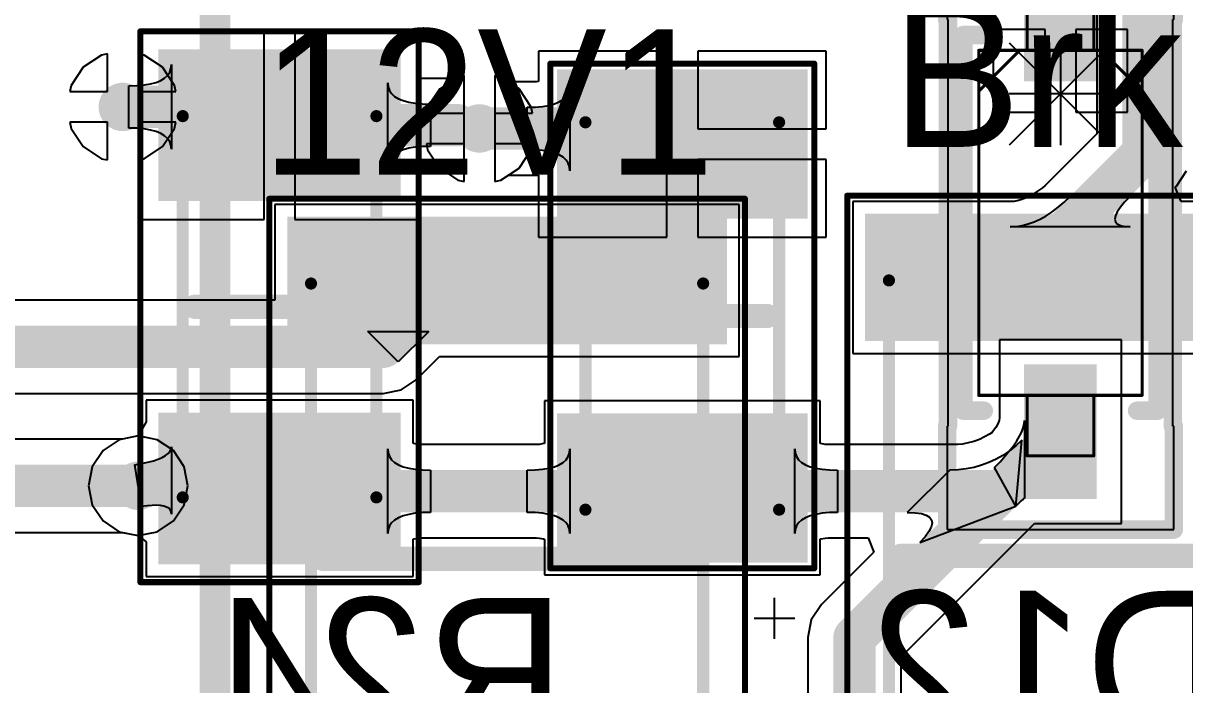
# Model space of a CAD drawing. Header units: millimetres. Extents: x 0.26 to 7.33, y 1.06 to 4.59.
# Drawn here: x 2.4666 to 2.8444, y 3.0161 to 3.2312 of the extents above; entities that cross this region are included whole.
import ezdxf

# ---------------------------------------------------------------- set-up
doc = ezdxf.new("R2010")
doc.units = ezdxf.units.MM
doc.header["$MEASUREMENT"] = 0
for name, color, linetype in [('BottomLayer', 5, 'Continuous'), ('BottomOverlay', 54, 'Continuous'), ('BottomPaste', 16, 'Continuous'), ('BottomSolder', 6, 'Continuous'), ('Mechanical13', 56, 'Continuous'), ('Mechanical15', 56, 'Continuous'), ('Mechanical16', 56, 'Continuous'), ('MultiLayer', 9, 'Continuous'), ('TopLayer', 1, 'Continuous'), ('TopOverlay', 2, 'Continuous'), ('TopPaste', 8, 'Continuous'), ('TopSolder', 216, 'Continuous'), ('ViaHoleLayer', 16, 'Continuous')]:
    doc.layers.add(name, color=color, linetype=linetype)

# ---------------------------------------------------------------- blocks, each defined once
blk = doc.blocks.new('FUSC4632X85N_35')
at = {"layer": 'Mechanical15', "const_width": 0.00394}
for points in [[(-0.08957, -0.06378), (-0.08957, 0.06378)], [(0.08957, 0.06378), (-0.08957, 0.06378)], [(0.08957, -0.06378), (0.08957, 0.06378)], [(0.08957, -0.06378), (-0.08957, -0.06378)]]:
    blk.add_lwpolyline(points, dxfattribs=at)
at = {"layer": 'Mechanical15', "const_width": 0.00197}
for points in [[(-0.09055, 0.06378, 1), (-0.08858, 0.06378, 1)], [(-0.09055, 0.06378, 1), (-0.08858, 0.06378, 1)], [(0.08858, 0.06378, 1), (0.09055, 0.06378, 1)], [(0.08858, 0.06378, 1), (0.09055, 0.06378, 1)], [(-0.09055, -0.06378, 1), (-0.08858, -0.06378, 1)], [(-0.09055, -0.06378, 1), (-0.08858, -0.06378, 1)], [(0.08858, -0.06378, 1), (0.09055, -0.06378, 1)], [(0.08858, -0.06378, 1), (0.09055, -0.06378, 1)]]:
    blk.add_lwpolyline(points, format="xyb", close=True, dxfattribs=at)
at = {"layer": 'Mechanical16', "const_width": 0.00197}
for points in [[(-0.11713, -0.07736), (-0.11713, 0.07736)], [(0.11713, 0.07736), (-0.11713, 0.07736)], [(0.11713, -0.07736), (0.11713, 0.07736)], [(0.11713, -0.07736), (-0.11713, -0.07736)]]:
    blk.add_lwpolyline(points, dxfattribs=at)
at = {"layer": 'Mechanical16', "const_width": 0.000984}
for points in [[(-0.11762, 0.07736, 1), (-0.11663, 0.07736, 1)], [(-0.11762, 0.07736, 1), (-0.11663, 0.07736, 1)], [(0.11663, 0.07736, 1), (0.11762, 0.07736, 1)], [(0.11663, 0.07736, 1), (0.11762, 0.07736, 1)], [(-0.11762, -0.07736, 1), (-0.11663, -0.07736, 1)], [(-0.11762, -0.07736, 1), (-0.11663, -0.07736, 1)], [(0.11663, -0.07736, 1), (0.11762, -0.07736, 1)], [(0.11663, -0.07736, 1), (0.11762, -0.07736, 1)]]:
    blk.add_lwpolyline(points, format="xyb", close=True, dxfattribs=at)
at = {"layer": 'TopLayer'}
for points in [[(-0.07382, -0.06752), (-0.07382, 0.06752), (-0.10728, -0.06752), (-0.10728, 0.06752)], [(0.10728, -0.06752), (0.10728, 0.06752), (0.07382, -0.06752), (0.07382, 0.06752)]]:
    blk.add_solid(points, dxfattribs=at)
at = {"layer": 'TopOverlay', "const_width": 0.00787}
blk.add_lwpolyline([(0, -0.05984), (0, 0.05984)], dxfattribs=at)
at = {"layer": 'TopOverlay', "const_width": 0.00394}
for points in [[(-0.00197, 0.05984, 1), (0.00197, 0.05984, 1)], [(-0.00197, -0.05984, 1), (0.00197, -0.05984, 1)]]:
    blk.add_lwpolyline(points, format="xyb", close=True, dxfattribs=at)
at = {"layer": 'TopPaste'}
for points in [[(-0.07382, -0.06752), (-0.07382, 0.06752), (-0.10728, -0.06752), (-0.10728, 0.06752)], [(0.10728, -0.06752), (0.10728, 0.06752), (0.07382, -0.06752), (0.07382, 0.06752)]]:
    blk.add_solid(points, dxfattribs=at)
at = {"layer": 'TopSolder'}
for points in [[(-0.06982, -0.07152), (-0.06982, 0.07152), (-0.11128, -0.07152), (-0.11128, 0.07152)], [(0.11128, -0.07152), (0.11128, 0.07152), (0.06982, -0.07152), (0.06982, 0.07152)]]:
    blk.add_solid(points, dxfattribs=at)
blk = doc.blocks.new('FUSC4632X85N_39')
at = {"layer": 'Mechanical15', "const_width": 0.00394}
for points in [[(-0.08957, -0.06378), (-0.08957, 0.06378)], [(0.08957, 0.06378), (-0.08957, 0.06378)], [(0.08957, -0.06378), (0.08957, 0.06378)], [(0.08957, -0.06378), (-0.08957, -0.06378)]]:
    blk.add_lwpolyline(points, dxfattribs=at)
at = {"layer": 'Mechanical15', "const_width": 0.00197}
for points in [[(-0.09055, 0.06378, 1), (-0.08858, 0.06378, 1)], [(-0.09055, 0.06378, 1), (-0.08858, 0.06378, 1)], [(0.08858, 0.06378, 1), (0.09055, 0.06378, 1)], [(0.08858, 0.06378, 1), (0.09055, 0.06378, 1)], [(-0.09055, -0.06378, 1), (-0.08858, -0.06378, 1)], [(-0.09055, -0.06378, 1), (-0.08858, -0.06378, 1)], [(0.08858, -0.06378, 1), (0.09055, -0.06378, 1)], [(0.08858, -0.06378, 1), (0.09055, -0.06378, 1)]]:
    blk.add_lwpolyline(points, format="xyb", close=True, dxfattribs=at)
at = {"layer": 'Mechanical16', "const_width": 0.00197}
for points in [[(-0.11713, -0.07736), (-0.11713, 0.07736)], [(0.11713, 0.07736), (-0.11713, 0.07736)], [(0.11713, -0.07736), (0.11713, 0.07736)], [(0.11713, -0.07736), (-0.11713, -0.07736)]]:
    blk.add_lwpolyline(points, dxfattribs=at)
at = {"layer": 'Mechanical16', "const_width": 0.000984}
for points in [[(-0.11762, 0.07736, 1), (-0.11663, 0.07736, 1)], [(-0.11762, 0.07736, 1), (-0.11663, 0.07736, 1)], [(0.11663, 0.07736, 1), (0.11762, 0.07736, 1)], [(0.11663, 0.07736, 1), (0.11762, 0.07736, 1)], [(-0.11762, -0.07736, 1), (-0.11663, -0.07736, 1)], [(-0.11762, -0.07736, 1), (-0.11663, -0.07736, 1)], [(0.11663, -0.07736, 1), (0.11762, -0.07736, 1)], [(0.11663, -0.07736, 1), (0.11762, -0.07736, 1)]]:
    blk.add_lwpolyline(points, format="xyb", close=True, dxfattribs=at)
at = {"layer": 'TopLayer'}
for points in [[(-0.07382, -0.06752), (-0.07382, 0.06752), (-0.10728, -0.06752), (-0.10728, 0.06752)], [(0.10728, -0.06752), (0.10728, 0.06752), (0.07382, -0.06752), (0.07382, 0.06752)]]:
    blk.add_solid(points, dxfattribs=at)
at = {"layer": 'TopOverlay', "const_width": 0.00787}
blk.add_lwpolyline([(0, -0.05984), (0, 0.05984)], dxfattribs=at)
at = {"layer": 'TopOverlay', "const_width": 0.00394}
for points in [[(-0.00197, 0.05984, 1), (0.00197, 0.05984, 1)], [(-0.00197, -0.05984, 1), (0.00197, -0.05984, 1)]]:
    blk.add_lwpolyline(points, format="xyb", close=True, dxfattribs=at)
at = {"layer": 'TopPaste'}
for points in [[(-0.07382, -0.06752), (-0.07382, 0.06752), (-0.10728, -0.06752), (-0.10728, 0.06752)], [(0.10728, -0.06752), (0.10728, 0.06752), (0.07382, -0.06752), (0.07382, 0.06752)]]:
    blk.add_solid(points, dxfattribs=at)
at = {"layer": 'TopSolder'}
for points in [[(-0.06982, -0.07152), (-0.06982, 0.07152), (-0.11128, -0.07152), (-0.11128, 0.07152)], [(0.11128, -0.07152), (0.11128, 0.07152), (0.06982, -0.07152), (0.06982, 0.07152)]]:
    blk.add_solid(points, dxfattribs=at)
blk = doc.blocks.new('P__C__1206_B_53')
at = {"layer": 'BottomLayer'}
for points in [[(-0.07618, 0.03681), (-0.07618, -0.03681), (-0.03563, 0.03681), (-0.03563, -0.03681)], [(0.03563, 0.03681), (0.03563, -0.03681), (0.07618, 0.03681), (0.07618, -0.03681)]]:
    blk.add_solid(points, dxfattribs=at)
at = {"layer": 'BottomOverlay'}
for p, q in [((-0.09834, -0.03666), (-0.09834, -0.02333)), ((-0.105, -0.03), (-0.09167, -0.03))]:
    blk.add_line(p, q, dxfattribs=at)
at = {"layer": 'BottomOverlay', "const_width": 0.00787}
blk.add_lwpolyline([(0, 0.02756), (0, -0.02756)], dxfattribs=at)
at = {"layer": 'BottomOverlay', "const_width": 0.00394}
for points in [[(-0.00197, 0.02756, 1), (0.00197, 0.02756, 1)], [(-0.00197, -0.02756, 1), (0.00197, -0.02756, 1)]]:
    blk.add_lwpolyline(points, format="xyb", close=True, dxfattribs=at)
at = {"layer": 'BottomPaste'}
for points in [[(-0.07618, 0.03681), (-0.07618, -0.03681), (-0.03563, 0.03681), (-0.03563, -0.03681)], [(0.03563, 0.03681), (0.03563, -0.03681), (0.07618, 0.03681), (0.07618, -0.03681)]]:
    blk.add_solid(points, dxfattribs=at)
at = {"layer": 'BottomSolder'}
for points in [[(-0.08018, 0.04081), (-0.08018, -0.04081), (-0.03163, 0.04081), (-0.03163, -0.04081)], [(0.03163, 0.04081), (0.03163, -0.04081), (0.08018, 0.04081), (0.08018, -0.04081)]]:
    blk.add_solid(points, dxfattribs=at)
at = {"layer": 'Mechanical15', "const_width": 0.00394}
for points in [[(-0.06299, 0.0315), (0.06299, 0.0315)], [(-0.06299, 0.0315), (-0.06299, -0.0315)], [(0.06299, 0.0315), (0.06299, -0.0315)], [(-0.06299, -0.0315), (0.06299, -0.0315)]]:
    blk.add_lwpolyline(points, dxfattribs=at)
at = {"layer": 'Mechanical15', "const_width": 0.00197}
for points in [[(-0.06398, 0.0315, 1), (-0.06201, 0.0315, 1)], [(-0.06398, 0.0315, 1), (-0.06201, 0.0315, 1)], [(0.06201, 0.0315, 1), (0.06398, 0.0315, 1)], [(0.06201, 0.0315, 1), (0.06398, 0.0315, 1)], [(-0.06398, -0.0315, 1), (-0.06201, -0.0315, 1)], [(-0.06398, -0.0315, 1), (-0.06201, -0.0315, 1)], [(0.06201, -0.0315, 1), (0.06398, -0.0315, 1)], [(0.06201, -0.0315, 1), (0.06398, -0.0315, 1)]]:
    blk.add_lwpolyline(points, format="xyb", close=True, dxfattribs=at)
at = {"layer": 'Mechanical16', "const_width": 0.00197}
for points in [[(-0.08209, 0.04291), (0.08209, 0.04291)], [(-0.08209, 0.04291), (-0.08209, -0.04291)], [(0.08209, 0.04291), (0.08209, -0.04291)], [(-0.08209, -0.04291), (0.08209, -0.04291)]]:
    blk.add_lwpolyline(points, dxfattribs=at)
at = {"layer": 'Mechanical16', "const_width": 0.000984}
for points in [[(-0.08258, 0.04291, 1), (-0.08159, 0.04291, 1)], [(-0.08258, 0.04291, 1), (-0.08159, 0.04291, 1)], [(0.08159, 0.04291, 1), (0.08258, 0.04291, 1)], [(0.08159, 0.04291, 1), (0.08258, 0.04291, 1)], [(-0.08258, -0.04291, 1), (-0.08159, -0.04291, 1)], [(-0.08258, -0.04291, 1), (-0.08159, -0.04291, 1)], [(0.08159, -0.04291, 1), (0.08258, -0.04291, 1)], [(0.08159, -0.04291, 1), (0.08258, -0.04291, 1)]]:
    blk.add_lwpolyline(points, format="xyb", close=True, dxfattribs=at)
blk = doc.blocks.new('SOD123_B_68')
at = {"layer": 'BottomLayer'}
for points in [[(-0.08979, -0.01183), (-0.04604, -0.01183), (-0.08979, 0.01183), (-0.04604, 0.01183)], [(0.04604, -0.01183), (0.08979, -0.01183), (0.04604, 0.01183), (0.08979, 0.01183)]]:
    blk.add_solid(points, dxfattribs=at)
at = {"layer": 'BottomOverlay'}
for p, q in [((-0.11729, -0.01665), (-0.08396, 0.01667)), ((-0.11729, 0.01667), (-0.08396, -0.01665)), ((-0.10063, 0.01667), (-0.10063, -0.01665)), ((-0.11729, 0.00001), (-0.08396, 0.00001))]:
    blk.add_line(p, q, dxfattribs=at)
at = {"layer": 'BottomOverlay', "const_width": 0.006}
for points in [[(-0.0611, 0.02493), (-0.0611, 0.03157)], [(0.0611, 0.03157), (-0.0611, 0.03157)], [(0.0611, 0.02493), (0.0611, 0.03157)], [(-0.0611, -0.03157), (-0.0611, -0.02493)], [(0.0611, -0.03157), (0.0611, -0.02493)], [(0.0611, -0.03157), (-0.0611, -0.03157)]]:
    blk.add_lwpolyline(points, dxfattribs=at)
at = {"layer": 'BottomOverlay', "const_width": 0.003}
for points in [[(-0.0626, 0.03157, 1), (-0.0596, 0.03157, 1)], [(-0.0626, 0.03157, 1), (-0.0596, 0.03157, 1)], [(0.0596, 0.03157, 1), (0.0626, 0.03157, 1)], [(0.0596, 0.03157, 1), (0.0626, 0.03157, 1)], [(-0.0626, 0.02493, 1), (-0.0596, 0.02493, 1)], [(0.0596, 0.02493, 1), (0.0626, 0.02493, 1)], [(-0.0626, -0.02493, 1), (-0.0596, -0.02493, 1)], [(0.0596, -0.02493, 1), (0.0626, -0.02493, 1)], [(-0.0626, -0.03157, 1), (-0.0596, -0.03157, 1)], [(-0.0626, -0.03157, 1), (-0.0596, -0.03157, 1)], [(0.0596, -0.03157, 1), (0.0626, -0.03157, 1)], [(0.0596, -0.03157, 1), (0.0626, -0.03157, 1)]]:
    blk.add_lwpolyline(points, format="xyb", close=True, dxfattribs=at)
at = {"layer": 'BottomPaste'}
for points in [[(-0.08979, -0.01183), (-0.04604, -0.01183), (-0.08979, 0.01183), (-0.04604, 0.01183)], [(0.04604, -0.01183), (0.08979, -0.01183), (0.04604, 0.01183), (0.08979, 0.01183)]]:
    blk.add_solid(points, dxfattribs=at)
at = {"layer": 'BottomSolder'}
for points in [[(-0.08979, -0.01183), (-0.04604, -0.01183), (-0.08979, 0.01183), (-0.04604, 0.01183)], [(0.04604, -0.01183), (0.08979, -0.01183), (0.04604, 0.01183), (0.08979, 0.01183)]]:
    blk.add_solid(points, dxfattribs=at)
at = {"layer": 'Mechanical13'}
for p, q in [((-0.0586, -0.01665), (-0.02528, 0.01667)), ((-0.0586, 0.01667), (-0.02528, -0.01665)), ((-0.04194, 0.01667), (-0.04194, -0.01665)), ((-0.0586, 0.00001), (-0.02528, 0.00001))]:
    blk.add_line(p, q, dxfattribs=at)
at = {"layer": 'Mechanical13', "const_width": 0.001}
for points in [[(-0.0561, 0.01329), (-0.04281, 0.02657)], [(0.0561, 0.02657), (-0.0561, 0.02657)], [(-0.0561, -0.02657), (-0.0561, 0.02657)], [(0.0561, -0.02657), (0.0561, 0.02657)], [(-0.07579, -0.01083), (-0.07579, 0.01083)], [(-0.0561, 0.01083), (-0.07579, 0.01083)], [(-0.0561, -0.01083), (-0.0561, 0.01083)], [(0.0561, -0.01083), (0.0561, 0.01083)], [(0.07579, 0.01083), (0.0561, 0.01083)], [(0.07579, -0.01083), (0.07579, 0.01083)], [(-0.0561, -0.01083), (-0.07579, -0.01083)], [(0.07579, -0.01083), (0.0561, -0.01083)], [(-0.04281, -0.02657), (-0.0561, -0.01329)], [(0.0561, -0.02657), (-0.0561, -0.02657)]]:
    blk.add_lwpolyline(points, dxfattribs=at)
at = {"layer": 'Mechanical13', "const_width": 0.0005}
for points in [[(-0.05635, 0.02657, 1), (-0.05585, 0.02657, 1)], [(-0.05635, 0.02657, 1), (-0.05585, 0.02657, 1)], [(-0.04306, 0.02657, 1), (-0.04256, 0.02657, 1)], [(0.05585, 0.02657, 1), (0.05635, 0.02657, 1)], [(0.05585, 0.02657, 1), (0.05635, 0.02657, 1)], [(-0.05635, 0.01329, 1), (-0.05585, 0.01329, 1)], [(-0.07604, 0.01083, 1), (-0.07554, 0.01083, 1)], [(-0.07604, 0.01083, 1), (-0.07554, 0.01083, 1)], [(-0.05635, 0.01083, 1), (-0.05585, 0.01083, 1)], [(-0.05635, 0.01083, 1), (-0.05585, 0.01083, 1)], [(0.05585, 0.01083, 1), (0.05635, 0.01083, 1)], [(0.05585, 0.01083, 1), (0.05635, 0.01083, 1)], [(0.07554, 0.01083, 1), (0.07604, 0.01083, 1)], [(0.07554, 0.01083, 1), (0.07604, 0.01083, 1)], [(-0.07604, -0.01083, 1), (-0.07554, -0.01083, 1)], [(-0.07604, -0.01083, 1), (-0.07554, -0.01083, 1)], [(-0.05635, -0.01083, 1), (-0.05585, -0.01083, 1)], [(-0.05635, -0.01083, 1), (-0.05585, -0.01083, 1)], [(0.05585, -0.01083, 1), (0.05635, -0.01083, 1)], [(0.05585, -0.01083, 1), (0.05635, -0.01083, 1)], [(0.07554, -0.01083, 1), (0.07604, -0.01083, 1)], [(0.07554, -0.01083, 1), (0.07604, -0.01083, 1)], [(-0.05635, -0.01329, 1), (-0.05585, -0.01329, 1)], [(-0.05635, -0.02657, 1), (-0.05585, -0.02657, 1)], [(-0.05635, -0.02657, 1), (-0.05585, -0.02657, 1)], [(-0.04306, -0.02657, 1), (-0.04256, -0.02657, 1)], [(0.05585, -0.02657, 1), (0.05635, -0.02657, 1)], [(0.05585, -0.02657, 1), (0.05635, -0.02657, 1)]]:
    blk.add_lwpolyline(points, format="xyb", close=True, dxfattribs=at)
at = {"layer": 'Mechanical15'}
for p, q in [((-0.0661, 0.03687), (-0.09979, 0.03687)), ((-0.09979, 0.03687), (-0.09979, -0.03687)), ((-0.0661, 0.03657), (-0.0661, 0.03687)), ((0.0661, 0.03657), (-0.0661, 0.03657)), ((0.09979, 0.03687), (0.0661, 0.03687)), ((0.0661, 0.03687), (0.0661, 0.03657)), ((0.09979, -0.03687), (0.09979, 0.03687)), ((-0.09979, -0.03687), (-0.0661, -0.03687)), ((-0.0661, -0.03687), (-0.0661, -0.03657)), ((-0.0661, -0.03657), (0.0661, -0.03657)), ((0.0661, -0.03657), (0.0661, -0.03687)), ((0.0661, -0.03687), (0.09979, -0.03687))]:
    blk.add_line(p, q, dxfattribs=at)
at = {"layer": 'Mechanical15', "const_width": 0.006}
for points in [[(-0.09979, -0.03687), (-0.09979, 0.03687)], [(-0.0661, 0.03687), (-0.09979, 0.03687)], [(-0.0661, 0.03657), (-0.0661, 0.03687)], [(0.0661, 0.03657), (-0.0661, 0.03657)], [(0.09979, 0.03687), (0.0661, 0.03687)], [(0.0661, 0.03657), (0.0661, 0.03687)], [(0.09979, -0.03687), (0.09979, 0.03687)], [(-0.0661, -0.03687), (-0.09979, -0.03687)], [(-0.0661, -0.03687), (-0.0661, -0.03657)], [(0.0661, -0.03657), (-0.0661, -0.03657)], [(0.0661, -0.03687), (0.0661, -0.03657)], [(0.09979, -0.03687), (0.0661, -0.03687)]]:
    blk.add_lwpolyline(points, dxfattribs=at)
at = {"layer": 'Mechanical15', "const_width": 0.003}
for points in [[(-0.10129, 0.03687, 1), (-0.09829, 0.03687, 1)], [(-0.10129, 0.03687, 1), (-0.09829, 0.03687, 1)], [(-0.0676, 0.03687, 1), (-0.0646, 0.03687, 1)], [(-0.0676, 0.03687, 1), (-0.0646, 0.03687, 1)], [(-0.0676, 0.03657, 1), (-0.0646, 0.03657, 1)], [(-0.0676, 0.03657, 1), (-0.0646, 0.03657, 1)], [(0.0646, 0.03687, 1), (0.0676, 0.03687, 1)], [(0.0646, 0.03687, 1), (0.0676, 0.03687, 1)], [(0.0646, 0.03657, 1), (0.0676, 0.03657, 1)], [(0.0646, 0.03657, 1), (0.0676, 0.03657, 1)], [(0.09829, 0.03687, 1), (0.10129, 0.03687, 1)], [(0.09829, 0.03687, 1), (0.10129, 0.03687, 1)], [(-0.10129, -0.03687, 1), (-0.09829, -0.03687, 1)], [(-0.10129, -0.03687, 1), (-0.09829, -0.03687, 1)], [(-0.0676, -0.03657, 1), (-0.0646, -0.03657, 1)], [(-0.0676, -0.03657, 1), (-0.0646, -0.03657, 1)], [(-0.0676, -0.03687, 1), (-0.0646, -0.03687, 1)], [(-0.0676, -0.03687, 1), (-0.0646, -0.03687, 1)], [(0.0646, -0.03657, 1), (0.0676, -0.03657, 1)], [(0.0646, -0.03657, 1), (0.0676, -0.03657, 1)], [(0.0646, -0.03687, 1), (0.0676, -0.03687, 1)], [(0.0646, -0.03687, 1), (0.0676, -0.03687, 1)], [(0.09829, -0.03687, 1), (0.10129, -0.03687, 1)], [(0.09829, -0.03687, 1), (0.10129, -0.03687, 1)]]:
    blk.add_lwpolyline(points, format="xyb", close=True, dxfattribs=at)
blk = doc.blocks.new('RESC3216X60N_B_113')
at = {"layer": 'BottomLayer'}
for points in [[(-0.07972, 0.03543), (-0.07972, -0.03543), (-0.03839, 0.03543), (-0.03839, -0.03543)], [(0.03839, 0.03543), (0.03839, -0.03543), (0.07972, 0.03543), (0.07972, -0.03543)]]:
    blk.add_solid(points, dxfattribs=at)
at = {"layer": 'BottomOverlay', "const_width": 0.00787}
blk.add_lwpolyline([(0, -0.02756), (0, 0.02756)], dxfattribs=at)
at = {"layer": 'BottomOverlay', "const_width": 0.00394}
for points in [[(-0.00197, 0.02756, 1), (0.00197, 0.02756, 1)], [(-0.00197, -0.02756, 1), (0.00197, -0.02756, 1)]]:
    blk.add_lwpolyline(points, format="xyb", close=True, dxfattribs=at)
at = {"layer": 'BottomPaste'}
for points in [[(-0.07972, 0.03543), (-0.07972, -0.03543), (-0.03839, 0.03543), (-0.03839, -0.03543)], [(0.03839, 0.03543), (0.03839, -0.03543), (0.07972, 0.03543), (0.07972, -0.03543)]]:
    blk.add_solid(points, dxfattribs=at)
at = {"layer": 'BottomSolder'}
for points in [[(-0.08372, 0.03943), (-0.08372, -0.03943), (-0.03439, 0.03943), (-0.03439, -0.03943)], [(0.03439, 0.03943), (0.03439, -0.03943), (0.08372, 0.03943), (0.08372, -0.03943)]]:
    blk.add_solid(points, dxfattribs=at)
at = {"layer": 'Mechanical15', "const_width": 0.00394}
for points in [[(0.06201, 0.0315), (-0.06201, 0.0315)], [(-0.06201, -0.0315), (-0.06201, 0.0315)], [(0.06201, -0.0315), (0.06201, 0.0315)], [(0.06201, -0.0315), (-0.06201, -0.0315)]]:
    blk.add_lwpolyline(points, dxfattribs=at)
at = {"layer": 'Mechanical15', "const_width": 0.00197}
for points in [[(-0.06299, 0.0315, 1), (-0.06102, 0.0315, 1)], [(-0.06299, 0.0315, 1), (-0.06102, 0.0315, 1)], [(0.06102, 0.0315, 1), (0.06299, 0.0315, 1)], [(0.06102, 0.0315, 1), (0.06299, 0.0315, 1)], [(-0.06299, -0.0315, 1), (-0.06102, -0.0315, 1)], [(-0.06299, -0.0315, 1), (-0.06102, -0.0315, 1)], [(0.06102, -0.0315, 1), (0.06299, -0.0315, 1)], [(0.06102, -0.0315, 1), (0.06299, -0.0315, 1)]]:
    blk.add_lwpolyline(points, format="xyb", close=True, dxfattribs=at)
at = {"layer": 'Mechanical16', "const_width": 0.00197}
for points in [[(0.08957, 0.04528), (-0.08957, 0.04528)], [(-0.08957, -0.04528), (-0.08957, 0.04528)], [(0.08957, -0.04528), (0.08957, 0.04528)], [(0.08957, -0.04528), (-0.08957, -0.04528)]]:
    blk.add_lwpolyline(points, dxfattribs=at)
at = {"layer": 'Mechanical16', "const_width": 0.000984}
for points in [[(-0.09006, 0.04528, 1), (-0.08907, 0.04528, 1)], [(-0.09006, 0.04528, 1), (-0.08907, 0.04528, 1)], [(0.08907, 0.04528, 1), (0.09006, 0.04528, 1)], [(0.08907, 0.04528, 1), (0.09006, 0.04528, 1)], [(-0.09006, -0.04528, 1), (-0.08907, -0.04528, 1)], [(-0.09006, -0.04528, 1), (-0.08907, -0.04528, 1)], [(0.08907, -0.04528, 1), (0.09006, -0.04528, 1)], [(0.08907, -0.04528, 1), (0.09006, -0.04528, 1)]]:
    blk.add_lwpolyline(points, format="xyb", close=True, dxfattribs=at)

msp = doc.modelspace()

# ---------------------------------------------------------------- linework, layer by layer
at = {"layer": 'BottomLayer'}
for p, q in [((2.545, 3.22872), (2.50457, 3.22872)), ((2.50457, 3.22872), (2.50457, 3.22506)), ((2.545, 3.19806), (2.545, 3.22872)), ((2.59543, 3.22872), (2.555, 3.22872)), ((2.555, 3.22872), (2.555, 3.19806)), ((2.59543, 3.21329), (2.59543, 3.22872)), ((2.799, 3.22921), (2.78217, 3.22921)), ((2.78217, 3.22921), (2.78217, 3.20234)), ((2.799, 3.20234), (2.799, 3.22921)), ((2.82583, 3.22921), (2.809, 3.22921)), ((2.809, 3.22921), (2.809, 3.20234)), ((2.82583, 3.20234), (2.82583, 3.22921)), ((2.50457, 3.22506), (2.504, 3.22459)), ((2.504, 3.22459), (2.504, 3.204)), ((2.49203, 3.22084), (2.48611, 3.21689)), ((2.494, 3.22123), (2.49203, 3.22084)), ((2.494, 3.209), (2.494, 3.22123)), ((2.676, 3.22218), (2.63419, 3.22218)), ((2.63419, 3.22218), (2.63419, 3.21224)), ((2.676, 3.19191), (2.676, 3.22218)), ((2.72781, 3.22218), (2.686, 3.22218)), ((2.686, 3.22218), (2.686, 3.19691)), ((2.72781, 3.19691), (2.72781, 3.22218)), ((2.48611, 3.21689), (2.48216, 3.21097)), ((2.51425, 3.2153), (2.51467, 3.21647)), ((2.51467, 3.21647), (2.51481, 3.21778)), ((2.51481, 3.21778), (2.51481, 3.19022)), ((2.508, 3.21151), (2.5098, 3.21199)), ((2.5098, 3.21199), (2.51133, 3.21261)), ((2.51133, 3.21261), (2.51258, 3.21337)), ((2.51258, 3.21337), (2.51356, 3.21427)), ((2.51356, 3.21427), (2.51425, 3.2153)), ((2.58519, 3.18428), (2.58519, 3.21183)), ((2.58519, 3.21183), (2.58533, 3.21053)), ((2.59605, 3.21324), (2.59543, 3.21329)), ((2.60713, 3.21324), (2.59605, 3.21324)), ((2.60803, 3.21384), (2.60713, 3.21324)), ((2.61, 3.21423), (2.60803, 3.21384)), ((2.61, 3.197), (2.61, 3.21423)), ((2.62197, 3.21384), (2.62, 3.21423)), ((2.62, 3.21423), (2.62, 3.197)), ((2.62445, 3.21218), (2.62197, 3.21384)), ((2.63357, 3.21218), (2.62445, 3.21218)), ((2.63419, 3.21224), (2.63357, 3.21218)), ((2.48216, 3.21097), (2.48177, 3.209)), ((2.48177, 3.209), (2.494, 3.209)), ((2.50091, 3.21089), (2.50355, 3.21096)), ((2.50091, 3.19711), (2.50091, 3.21089)), ((2.50355, 3.21096), (2.50591, 3.21117)), ((2.50591, 3.21117), (2.508, 3.21151)), ((2.58533, 3.21053), (2.58575, 3.20935)), ((2.58575, 3.20935), (2.58644, 3.20832)), ((2.58644, 3.20832), (2.58742, 3.20743)), ((2.64318, 3.20727), (2.64387, 3.2083)), ((2.64387, 3.2083), (2.64429, 3.20947)), ((2.64429, 3.20947), (2.64443, 3.21078)), ((2.64443, 3.21078), (2.64443, 3.18322)), ((2.58742, 3.20743), (2.58867, 3.20667)), ((2.58867, 3.20667), (2.5902, 3.20605)), ((2.5902, 3.20605), (2.592, 3.20556)), ((2.592, 3.20556), (2.59409, 3.20522)), ((2.59409, 3.20522), (2.59645, 3.20501)), ((2.59645, 3.20501), (2.59909, 3.20494)), ((2.59909, 3.20494), (2.59909, 3.19117)), ((2.63317, 3.20396), (2.63553, 3.20417)), ((2.63553, 3.20417), (2.63762, 3.20451)), ((2.63762, 3.20451), (2.63943, 3.20499)), ((2.63943, 3.20499), (2.64095, 3.20561)), ((2.64095, 3.20561), (2.64221, 3.20637)), ((2.64221, 3.20637), (2.64318, 3.20727)), ((2.504, 3.204), (2.504, 3.18341)), ((2.63053, 3.20389), (2.63317, 3.20396)), ((2.63053, 3.19011), (2.63053, 3.20389)), ((2.78217, 3.20234), (2.799, 3.20234)), ((2.809, 3.20234), (2.82583, 3.20234)), ((2.494, 3.199), (2.48177, 3.199)), ((2.48177, 3.199), (2.48216, 3.19703)), ((2.48216, 3.19703), (2.48611, 3.19111)), ((2.494, 3.18677), (2.494, 3.199)), ((2.50355, 3.19704), (2.50091, 3.19711)), ((2.50591, 3.19683), (2.50355, 3.19704)), ((2.508, 3.19649), (2.50591, 3.19683)), ((2.545, 3.16739), (2.545, 3.19806)), ((2.555, 3.19806), (2.555, 3.16739)), ((2.61, 3.17977), (2.61, 3.197)), ((2.62, 3.197), (2.62, 3.17977)), ((2.686, 3.19691), (2.72781, 3.19691)), ((2.5098, 3.19601), (2.508, 3.19649)), ((2.51133, 3.19539), (2.5098, 3.19601)), ((2.51258, 3.19463), (2.51133, 3.19539)), ((2.51356, 3.19373), (2.51258, 3.19463)), ((2.51425, 3.1927), (2.51356, 3.19373)), ((2.48611, 3.19111), (2.49203, 3.18716)), ((2.51467, 3.19153), (2.51425, 3.1927)), ((2.51481, 3.19022), (2.51467, 3.19153)), ((2.58867, 3.18944), (2.58742, 3.18868)), ((2.5902, 3.19006), (2.58867, 3.18944)), ((2.592, 3.19055), (2.5902, 3.19006)), ((2.59409, 3.19089), (2.592, 3.19055)), ((2.59645, 3.1911), (2.59409, 3.19089)), ((2.59909, 3.19117), (2.59645, 3.1911)), ((2.63317, 3.19004), (2.63053, 3.19011)), ((2.63553, 3.18983), (2.63317, 3.19004)), ((2.63762, 3.18949), (2.63553, 3.18983)), ((2.63943, 3.18901), (2.63762, 3.18949)), ((2.64095, 3.18839), (2.63943, 3.18901)), ((2.676, 3.16163), (2.676, 3.19191)), ((2.49203, 3.18716), (2.494, 3.18677)), ((2.58533, 3.18558), (2.58519, 3.18428)), ((2.58575, 3.18676), (2.58533, 3.18558)), ((2.58644, 3.18779), (2.58575, 3.18676)), ((2.58742, 3.18868), (2.58644, 3.18779)), ((2.64221, 3.18763), (2.64095, 3.18839)), ((2.64318, 3.18673), (2.64221, 3.18763)), ((2.64387, 3.1857), (2.64318, 3.18673)), ((2.64429, 3.18453), (2.64387, 3.1857)), ((2.72781, 3.18691), (2.686, 3.18691)), ((2.686, 3.18691), (2.686, 3.16163)), ((2.72781, 3.16163), (2.72781, 3.18691)), ((2.504, 3.18341), (2.50457, 3.18294)), ((2.50457, 3.18294), (2.50457, 3.16739)), ((2.59543, 3.18282), (2.59605, 3.18287)), ((2.59543, 3.16739), (2.59543, 3.18282)), ((2.59605, 3.18287), (2.60397, 3.18287)), ((2.60397, 3.18287), (2.60803, 3.18016)), ((2.62197, 3.18016), (2.62445, 3.18182)), ((2.62445, 3.18182), (2.63357, 3.18182)), ((2.63357, 3.18182), (2.63419, 3.18176)), ((2.63419, 3.18176), (2.63419, 3.16163)), ((2.64443, 3.18322), (2.64429, 3.18453)), ((2.60803, 3.18016), (2.61, 3.17977)), ((2.62, 3.17977), (2.62197, 3.18016)), ((2.50457, 3.16739), (2.545, 3.16739)), ((2.555, 3.16739), (2.59543, 3.16739)), ((2.63419, 3.16163), (2.676, 3.16163)), ((2.686, 3.16163), (2.72781, 3.16163)), ((2.82383, 3.12826), (2.78417, 3.12826)), ((2.78417, 3.12826), (2.78417, 3.10275)), ((2.82383, 3.06851), (2.82383, 3.12826)), ((2.59343, 3.10861), (2.50657, 3.10861)), ((2.50657, 3.10861), (2.50657, 3.10156)), ((2.59343, 3.09457), (2.59343, 3.10861)), ((2.72581, 3.10837), (2.63619, 3.10837)), ((2.63619, 3.10837), (2.63619, 3.09457)), ((2.72581, 3.09457), (2.72581, 3.10837)), ((2.78412, 3.10215), (2.78408, 3.10197)), ((2.78416, 3.10272), (2.78412, 3.10215)), ((2.78417, 3.10275), (2.78416, 3.10272)), ((2.50657, 3.10156), (2.504, 3.09698)), ((2.78227, 3.09874), (2.78175, 3.09812)), ((2.78296, 3.09975), (2.78227, 3.09874)), ((2.78353, 3.10073), (2.78296, 3.09975)), ((2.7839, 3.10148), (2.78353, 3.10073)), ((2.78408, 3.10197), (2.7839, 3.10148)), ((2.79073, 3.09688), (2.79142, 3.0983)), ((2.79142, 3.0983), (2.7919, 3.09963)), ((2.7919, 3.09963), (2.7922, 3.10087)), ((2.7922, 3.10087), (2.79229, 3.10204)), ((2.79229, 3.10204), (2.79229, 3.07663)), ((2.49781, 3.09574), (2.49256, 3.09224)), ((2.504, 3.09698), (2.49781, 3.09574)), ((2.59372, 3.09449), (2.59343, 3.09457)), ((2.63619, 3.09457), (2.6359, 3.09449)), ((2.7261, 3.09449), (2.72581, 3.09457)), ((2.77403, 3.09472), (2.77212, 3.09435)), ((2.77587, 3.09522), (2.77403, 3.09472)), ((2.77763, 3.09587), (2.77587, 3.09522)), ((2.77933, 3.09666), (2.77763, 3.09587)), ((2.78098, 3.0976), (2.77933, 3.09666)), ((2.78175, 3.09812), (2.78098, 3.0976)), ((2.78879, 3.09381), (2.78986, 3.09539)), ((2.78949, 3.07413), (2.7915, 3.09563)), ((2.7915, 3.09563), (2.78951, 3.09378)), ((2.78986, 3.09539), (2.79073, 3.09688)), ((2.49256, 3.09224), (2.48905, 3.08699)), ((2.5129, 3.09063), (2.51374, 3.09128)), ((2.51374, 3.09128), (2.51433, 3.09197)), ((2.51433, 3.09197), (2.51469, 3.0927)), ((2.51469, 3.0927), (2.51481, 3.09348)), ((2.51481, 3.09348), (2.51481, 3.07155)), ((2.58519, 3.06522), (2.58519, 3.09278)), ((2.58519, 3.09278), (2.58533, 3.09147)), ((2.58533, 3.09147), (2.58575, 3.0903)), ((2.59511, 3.09426), (2.59372, 3.09449)), ((2.59605, 3.09418), (2.59511, 3.09426)), ((2.63357, 3.09418), (2.59605, 3.09418)), ((2.63451, 3.09426), (2.63357, 3.09418)), ((2.6359, 3.09449), (2.63451, 3.09426)), ((2.64387, 3.0903), (2.64429, 3.09147)), ((2.64429, 3.09147), (2.64443, 3.09278)), ((2.64443, 3.09278), (2.64443, 3.06522)), ((2.71757, 3.06522), (2.71757, 3.09278)), ((2.71757, 3.09278), (2.71771, 3.09147)), ((2.71771, 3.09147), (2.71813, 3.0903)), ((2.72749, 3.09426), (2.7261, 3.09449)), ((2.72843, 3.09418), (2.72749, 3.09426)), ((2.77058, 3.09418), (2.72843, 3.09418)), ((2.77212, 3.09435), (2.77058, 3.09418)), ((2.7844, 3.08859), (2.78879, 3.09381)), ((2.78745, 3.09213), (2.78529, 3.09066)), ((2.78951, 3.09378), (2.78745, 3.09213)), ((2.48905, 3.08699), (2.48781, 3.08079)), ((2.50291, 3.08759), (2.50517, 3.088)), ((2.50509, 3.07399), (2.50291, 3.08759)), ((2.50517, 3.088), (2.50897, 3.08893)), ((2.50897, 3.08893), (2.51052, 3.08945)), ((2.51052, 3.08945), (2.51183, 3.09002)), ((2.51183, 3.09002), (2.5129, 3.09063)), ((2.58575, 3.0903), (2.58644, 3.08927)), ((2.58644, 3.08927), (2.58742, 3.08837)), ((2.58742, 3.08837), (2.58867, 3.08761)), ((2.58867, 3.08761), (2.5902, 3.08699)), ((2.5902, 3.08699), (2.592, 3.08651)), ((2.63762, 3.08651), (2.63943, 3.08699)), ((2.63943, 3.08699), (2.64095, 3.08761)), ((2.64095, 3.08761), (2.64221, 3.08837)), ((2.64221, 3.08837), (2.64318, 3.08927)), ((2.64318, 3.08927), (2.64387, 3.0903)), ((2.71813, 3.0903), (2.71882, 3.08927)), ((2.71882, 3.08927), (2.71979, 3.08837)), ((2.71979, 3.08837), (2.72105, 3.08761)), ((2.72105, 3.08761), (2.72257, 3.08699)), ((2.72257, 3.08699), (2.72438, 3.08651)), ((2.77836, 3.08745), (2.77589, 3.08677)), ((2.78075, 3.08833), (2.77836, 3.08745)), ((2.78306, 3.0894), (2.78075, 3.08833)), ((2.78255, 3.08668), (2.7844, 3.08859)), ((2.78529, 3.09066), (2.78306, 3.0894)), ((2.592, 3.08651), (2.59409, 3.08617)), ((2.59409, 3.08617), (2.59645, 3.08596)), ((2.59645, 3.08596), (2.59909, 3.08589)), ((2.59909, 3.08589), (2.59909, 3.07211)), ((2.63053, 3.08589), (2.63317, 3.08596)), ((2.63053, 3.07211), (2.63053, 3.08589)), ((2.63317, 3.08596), (2.63553, 3.08617)), ((2.63553, 3.08617), (2.63762, 3.08651)), ((2.72438, 3.08651), (2.72647, 3.08617)), ((2.72647, 3.08617), (2.72883, 3.08596)), ((2.72883, 3.08596), (2.73147, 3.08589)), ((2.73147, 3.08589), (2.73147, 3.07211)), ((2.76798, 3.08589), (2.7542, 3.07211)), ((2.7707, 3.08599), (2.76798, 3.08589)), ((2.77333, 3.08628), (2.7707, 3.08599)), ((2.77589, 3.08677), (2.77333, 3.08628)), ((2.78949, 3.07413), (2.78255, 3.08668)), ((2.48781, 3.08079), (2.48905, 3.0746)), ((2.79128, 3.07588), (2.78949, 3.07413)), ((2.79184, 3.07638), (2.79128, 3.07588)), ((2.79204, 3.07653), (2.79184, 3.07638)), ((2.79218, 3.07663), (2.79204, 3.07653)), ((2.79227, 3.07666), (2.79218, 3.07663)), ((2.79229, 3.07663), (2.79227, 3.07666)), ((2.48905, 3.0746), (2.49256, 3.06935)), ((2.50694, 3.07425), (2.50509, 3.07399)), ((2.50859, 3.07439), (2.50694, 3.07425)), ((2.51005, 3.07443), (2.50859, 3.07439)), ((2.51131, 3.07435), (2.51005, 3.07443)), ((2.51238, 3.07416), (2.51131, 3.07435)), ((2.51325, 3.07386), (2.51238, 3.07416)), ((2.51393, 3.07345), (2.51325, 3.07386)), ((2.51442, 3.07293), (2.51393, 3.07345)), ((2.51471, 3.07229), (2.51442, 3.07293)), ((2.51481, 3.07155), (2.51471, 3.07229)), ((2.59409, 3.07183), (2.592, 3.07149)), ((2.59645, 3.07204), (2.59409, 3.07183)), ((2.59909, 3.07211), (2.59645, 3.07204)), ((2.63317, 3.07204), (2.63053, 3.07211)), ((2.63553, 3.07183), (2.63317, 3.07204)), ((2.63762, 3.07149), (2.63553, 3.07183)), ((2.72647, 3.07183), (2.72438, 3.07149)), ((2.72883, 3.07204), (2.72647, 3.07183)), ((2.73147, 3.07211), (2.72883, 3.07204)), ((2.7542, 3.07211), (2.75672, 3.07201)), ((2.75672, 3.07201), (2.75877, 3.07172)), ((2.75824, 3.06237), (2.78949, 3.07413)), ((2.78949, 3.07413), (2.78949, 3.07413)), ((2.78949, 3.07413), (2.78949, 3.07413)), ((2.78949, 3.07413), (2.78949, 3.07413)), ((2.78949, 3.07413), (2.78949, 3.07413)), ((2.78949, 3.07413), (2.78949, 3.07413)), ((2.78949, 3.07413), (2.78949, 3.07413)), ((2.78949, 3.07413), (2.78949, 3.07413)), ((2.78949, 3.07413), (2.78949, 3.07413)), ((2.78949, 3.07413), (2.78949, 3.07413)), ((2.78949, 3.07413), (2.78949, 3.07413)), ((2.49256, 3.06935), (2.49781, 3.06584)), ((2.58644, 3.06873), (2.58575, 3.0677)), ((2.58742, 3.06963), (2.58644, 3.06873)), ((2.58867, 3.07039), (2.58742, 3.06963)), ((2.5902, 3.07101), (2.58867, 3.07039)), ((2.592, 3.07149), (2.5902, 3.07101)), ((2.63943, 3.07101), (2.63762, 3.07149)), ((2.64095, 3.07039), (2.63943, 3.07101)), ((2.64221, 3.06963), (2.64095, 3.07039)), ((2.64318, 3.06873), (2.64221, 3.06963)), ((2.64387, 3.0677), (2.64318, 3.06873)), ((2.71882, 3.06873), (2.71813, 3.0677)), ((2.71979, 3.06963), (2.71882, 3.06873)), ((2.72105, 3.07039), (2.71979, 3.06963)), ((2.72257, 3.07101), (2.72105, 3.07039)), ((2.72438, 3.07149), (2.72257, 3.07101)), ((2.75218, 3.0251), (2.79535, 3.06826)), ((2.75877, 3.07172), (2.76035, 3.07123)), ((2.76035, 3.07123), (2.76146, 3.07055)), ((2.76146, 3.07055), (2.7621, 3.06967)), ((2.76227, 3.0686), (2.76197, 3.06734)), ((2.7621, 3.06967), (2.76227, 3.0686)), ((2.79535, 3.06827), (2.7956, 3.06851)), ((2.79535, 3.06826), (2.79535, 3.06827)), ((2.7956, 3.06851), (2.82383, 3.06851)), ((2.49781, 3.06584), (2.504, 3.06461)), ((2.504, 3.06461), (2.50657, 3.0625)), ((2.58533, 3.06653), (2.58519, 3.06522)), ((2.58575, 3.0677), (2.58533, 3.06653)), ((2.64429, 3.06653), (2.64387, 3.0677)), ((2.64443, 3.06522), (2.64429, 3.06653)), ((2.71771, 3.06653), (2.71757, 3.06522)), ((2.71813, 3.0677), (2.71771, 3.06653)), ((2.76119, 3.06587), (2.75995, 3.06422)), ((2.76197, 3.06734), (2.76119, 3.06587)), ((2.50657, 3.0625), (2.50657, 3.05128)), ((2.59343, 3.06343), (2.59372, 3.06351)), ((2.59343, 3.05128), (2.59343, 3.06343)), ((2.59372, 3.06351), (2.59511, 3.06374)), ((2.59511, 3.06374), (2.59605, 3.06382)), ((2.59605, 3.06382), (2.63357, 3.06382)), ((2.63357, 3.06382), (2.63451, 3.06374)), ((2.63451, 3.06374), (2.6359, 3.06351)), ((2.6359, 3.06351), (2.63619, 3.06343)), ((2.63619, 3.06343), (2.63619, 3.05182)), ((2.72581, 3.06343), (2.7261, 3.06351)), ((2.72581, 3.05182), (2.72581, 3.06343)), ((2.7261, 3.06351), (2.72749, 3.06374)), ((2.72749, 3.06374), (2.72843, 3.06382)), ((2.72843, 3.06382), (2.74143, 3.06382)), ((2.74143, 3.06382), (2.74334, 3.0592)), ((2.75995, 3.06422), (2.75824, 3.06237)), ((2.74334, 3.0592), (2.72627, 3.04212)), ((2.50657, 3.05128), (2.59343, 3.05128)), ((2.63619, 3.05182), (2.72581, 3.05182)), ((2.72627, 3.04212), (2.72297, 3.0372)), ((2.72297, 3.0372), (2.72182, 3.03139)), ((2.72182, 3.03139), (2.72182, 2.47305)), ((2.75218, 2.47305), (2.75218, 3.0251))]:
    msp.add_line(p, q, dxfattribs=at)
for points, const_width in [([(2.49506, 3.204, 1), (2.50294, 3.204, 1)], 0.00787), ([(2.49556, 3.204, 1), (2.50244, 3.204, 1)], 0.00689), ([(2.54061, 3.204, 1), (2.5475, 3.204, 1)], 0.00689), ([(2.54061, 3.204, 1), (2.5475, 3.204, 1)], 0.00689), ([(2.64935, 3.201, 1), (2.65624, 3.201, 1)], 0.00689), ([(2.64935, 3.201, 1), (2.65624, 3.201, 1)], 0.00689), ([(2.69456, 3.201, 1), (2.70144, 3.201, 1)], 0.00689), ([(2.54656, 3.19806, 1), (2.55344, 3.19806, 1)], 0.00689), ([(2.54656, 3.19806, 1), (2.55344, 3.19806, 1)], 0.00689), ([(2.60439, 3.19806, 1), (2.61128, 3.19806, 1)], 0.00689), ([(2.61106, 3.197, 1), (2.61894, 3.197, 1)], 0.00787), ([(2.61156, 3.197, 1), (2.61844, 3.197, 1)], 0.00689), ([(2.64535, 3.197, 1), (2.65224, 3.197, 1)], 0.00689), ([(2.64535, 3.197, 1), (2.65224, 3.197, 1)], 0.00689), ([(2.80056, 3.09839, 1), (2.80744, 3.09839, 1)], 0.00689), ([(2.52609, 3.0849, 1), (2.53298, 3.0849, 1)], 0.00689), ([(2.52609, 3.0849, 1), (2.53298, 3.0849, 1)], 0.00689), ([(2.5272, 3.0841, 1), (2.53409, 3.0841, 1)], 0.00689), ([(2.5272, 3.0841, 1), (2.53409, 3.0841, 1)], 0.00689), ([(2.50006, 3.08079, 1), (2.50794, 3.08079, 1)], 0.00787), ([(2.50056, 3.08079, 1), (2.50744, 3.08079, 1)], 0.00689), ([(2.5349, 3.07994, 1), (2.54179, 3.07994, 1)], 0.00689), ([(2.5349, 3.07994, 1), (2.54179, 3.07994, 1)], 0.00689), ([(2.54656, 3.07994, 1), (2.55344, 3.07994, 1)], 0.00689), ([(2.55056, 3.079, 1), (2.55744, 3.079, 1)], 0.00689), ([(2.78117, 3.079, 1), (2.78806, 3.079, 1)], 0.00689), ([(2.78117, 3.079, 1), (2.78806, 3.079, 1)], 0.00689), ([(2.78117, 3.079, 1), (2.78806, 3.079, 1)], 0.00689), ([(2.51945, 3.0687, 1), (2.52634, 3.0687, 1)], 0.00689), ([(2.51945, 3.0687, 1), (2.52634, 3.0687, 1)], 0.00689), ([(2.52156, 3.0666, 1), (2.52844, 3.0666, 1)], 0.00689), ([(2.52156, 3.0666, 1), (2.52844, 3.0666, 1)], 0.00689), ([(2.73356, 3.03139, 1), (2.74044, 3.03139, 1)], 0.00689), ([(2.73356, 3.03139, 1), (2.74044, 3.03139, 1)], 0.00689)]:
    msp.add_lwpolyline(points, format="xyb", close=True, dxfattribs=dict(at, const_width=const_width))
at = {"layer": 'BottomLayer', "const_width": 0.01378}
for points in [[(2.499, 3.204), (2.54406, 3.204)], [(2.54406, 3.204), (2.55, 3.19806)], [(2.6488, 3.197), (2.6528, 3.201)], [(2.6528, 3.201), (2.698, 3.201)], [(2.55, 3.19806), (2.60784, 3.19806)], [(2.615, 3.197), (2.6488, 3.197)], [(2.78461, 3.079), (2.804, 3.09839)], [(2.504, 3.08079), (2.52953, 3.0849)], [(2.5229, 3.0687), (2.53064, 3.0841)], [(2.52953, 3.0849), (2.53064, 3.0841)], [(2.525, 3.0666), (2.53835, 3.07994)], [(2.53835, 3.07994), (2.55, 3.07994)], [(2.554, 3.079), (2.78461, 3.079)], [(2.737, 3.03139), (2.78461, 3.079)], [(2.5229, 3.0687), (2.525, 3.0666)], [(2.737, 2.468), (2.737, 3.03139)]]:
    msp.add_lwpolyline(points, dxfattribs=at)
at = {"layer": 'MultiLayer', "const_width": 0.00787}
for points in [[(2.49506, 3.204, 1), (2.50294, 3.204, 1)], [(2.61106, 3.197, 1), (2.61894, 3.197, 1)], [(2.50006, 3.08079, 1), (2.50794, 3.08079, 1)]]:
    msp.add_lwpolyline(points, format="xyb", close=True, dxfattribs=at)
at = {"layer": 'TopLayer'}
for p, q in [((2.81582, 3.387), (2.81582, 3.19529)), ((2.49203, 3.22084), (2.48611, 3.21689)), ((2.494, 3.22123), (2.49203, 3.22084)), ((2.494, 3.209), (2.494, 3.22123)), ((2.50597, 3.22084), (2.504, 3.22123)), ((2.504, 3.22123), (2.504, 3.209)), ((2.51189, 3.21689), (2.50597, 3.22084)), ((2.48611, 3.21689), (2.48216, 3.21097)), ((2.51584, 3.21097), (2.51189, 3.21689)), ((2.60803, 3.21384), (2.60211, 3.20989)), ((2.61, 3.21423), (2.60803, 3.21384)), ((2.61, 3.202), (2.61, 3.21423)), ((2.62197, 3.21384), (2.62, 3.21423)), ((2.62, 3.21423), (2.62, 3.202)), ((2.62789, 3.20989), (2.62197, 3.21384)), ((2.48216, 3.21097), (2.48177, 3.209)), ((2.48177, 3.209), (2.494, 3.209)), ((2.504, 3.209), (2.51623, 3.209)), ((2.51623, 3.209), (2.51584, 3.21097)), ((2.60211, 3.20989), (2.59816, 3.20397)), ((2.63184, 3.20397), (2.62789, 3.20989)), ((2.59816, 3.20397), (2.59777, 3.202)), ((2.59777, 3.202), (2.61, 3.202)), ((2.62, 3.202), (2.63223, 3.202)), ((2.63223, 3.202), (2.63184, 3.20397)), ((2.494, 3.199), (2.48177, 3.199)), ((2.48177, 3.199), (2.48216, 3.19703)), ((2.48216, 3.19703), (2.48611, 3.19111)), ((2.494, 3.18677), (2.494, 3.199)), ((2.51623, 3.199), (2.504, 3.199)), ((2.504, 3.199), (2.504, 3.18677)), ((2.51189, 3.19111), (2.51584, 3.19703)), ((2.51584, 3.19703), (2.51623, 3.199)), ((2.81582, 3.19529), (2.79901, 3.17848)), ((2.48611, 3.19111), (2.49203, 3.18716)), ((2.50597, 3.18716), (2.51189, 3.19111)), ((2.61, 3.192), (2.59777, 3.192)), ((2.59777, 3.192), (2.59816, 3.19003)), ((2.59816, 3.19003), (2.60211, 3.18411)), ((2.61, 3.17977), (2.61, 3.192)), ((2.63223, 3.192), (2.62, 3.192)), ((2.62, 3.192), (2.62, 3.17977)), ((2.62789, 3.18411), (2.63184, 3.19003)), ((2.63184, 3.19003), (2.63223, 3.192)), ((2.49203, 3.18716), (2.494, 3.18677)), ((2.504, 3.18677), (2.50597, 3.18716)), ((2.60211, 3.18411), (2.60803, 3.18016)), ((2.62197, 3.18016), (2.62789, 3.18411)), ((2.84173, 3.17827), (2.84503, 3.18319)), ((2.60803, 3.18016), (2.61, 3.17977)), ((2.62, 3.17977), (2.62197, 3.18016)), ((2.79812, 3.17772), (2.79657, 3.17655)), ((2.79901, 3.17848), (2.79812, 3.17772)), ((2.84137, 3.1779), (2.84173, 3.17826)), ((2.84329, 3.17328), (2.84137, 3.1779)), ((2.84173, 3.17826), (2.84173, 3.17827)), ((2.79235, 3.17419), (2.79109, 3.17374)), ((2.79368, 3.1748), (2.79235, 3.17419)), ((2.79509, 3.17558), (2.79368, 3.1748)), ((2.79657, 3.17655), (2.79509, 3.17558)), ((2.80519, 3.17303), (2.80716, 3.17491)), ((2.80716, 3.17491), (2.82665, 3.17491)), ((2.82665, 3.17491), (2.82488, 3.17303)), ((2.69952, 3.17228), (2.54848, 3.17228)), ((2.54848, 3.17228), (2.54848, 3.14118)), ((2.69952, 3.12282), (2.69952, 3.17228)), ((2.78888, 3.17328), (2.73648, 3.17328)), ((2.73648, 3.17328), (2.73648, 3.12382)), ((2.78991, 3.17344), (2.78888, 3.17328)), ((2.79109, 3.17374), (2.78991, 3.17344)), ((2.80127, 3.16988), (2.80323, 3.17136)), ((2.80323, 3.17136), (2.80519, 3.17303)), ((2.82349, 3.17136), (2.82251, 3.16988)), ((2.82488, 3.17303), (2.82349, 3.17136)), ((2.88752, 3.17328), (2.84329, 3.17328)), ((2.79347, 3.16593), (2.79541, 3.16662)), ((2.79541, 3.16662), (2.79736, 3.16751)), ((2.79736, 3.16751), (2.79931, 3.16859)), ((2.79931, 3.16859), (2.80127, 3.16988)), ((2.82192, 3.16859), (2.82172, 3.16751)), ((2.82172, 3.16751), (2.82192, 3.16662)), ((2.82251, 3.16988), (2.82192, 3.16859)), ((2.82192, 3.16662), (2.82251, 3.16593)), ((2.78768, 3.16504), (2.7896, 3.16514)), ((2.82665, 3.16504), (2.78768, 3.16504)), ((2.7896, 3.16514), (2.79154, 3.16544)), ((2.79154, 3.16544), (2.79347, 3.16593)), ((2.82251, 3.16593), (2.82349, 3.16544)), ((2.82349, 3.16544), (2.82488, 3.16514)), ((2.82488, 3.16514), (2.82665, 3.16504)), ((2.54848, 3.14118), (2.36418, 3.14118)), ((2.57879, 3.13094), (2.57876, 3.13094)), ((2.57876, 3.13094), (2.59852, 3.13094)), ((2.57881, 3.13094), (2.57879, 3.13094)), ((2.57882, 3.13093), (2.57881, 3.13094)), ((2.57884, 3.13093), (2.57882, 3.13093)), ((2.57883, 3.13087), (2.57884, 3.13088)), ((2.58857, 3.12113), (2.57883, 3.13087)), ((2.57885, 3.13092), (2.57884, 3.13093)), ((2.57884, 3.13088), (2.57885, 3.1309)), ((2.57885, 3.13091), (2.57885, 3.13092)), ((2.57885, 3.1309), (2.57885, 3.13091)), ((2.57885, 3.13091), (2.57885, 3.13091)), ((2.59808, 3.13055), (2.58857, 3.12113)), ((2.59839, 3.13084), (2.59808, 3.13055)), ((2.59852, 3.13094), (2.59839, 3.13084)), ((2.59444, 3.11527), (2.60199, 3.12282)), ((2.60199, 3.12282), (2.69952, 3.12282)), ((2.73648, 3.12382), (2.88752, 3.12382)), ((2.58951, 3.11197), (2.59444, 3.11527)), ((2.41147, 3.11082), (2.5837, 3.11082)), ((2.5837, 3.11082), (2.58951, 3.11197)), ((2.49895, 3.09597), (2.41465, 3.09597)), ((2.504, 3.09698), (2.49895, 3.09597)), ((2.51019, 3.09574), (2.504, 3.09698)), ((2.51544, 3.09224), (2.51019, 3.09574)), ((2.51895, 3.08699), (2.51544, 3.09224)), ((2.52019, 3.08079), (2.51895, 3.08699)), ((2.51895, 3.0746), (2.52019, 3.08079)), ((2.51544, 3.06935), (2.51895, 3.0746)), ((2.51019, 3.06584), (2.51544, 3.06935)), ((2.41243, 3.06561), (2.49895, 3.06561)), ((2.49895, 3.06561), (2.504, 3.06461)), ((2.504, 3.06461), (2.51019, 3.06584))]:
    msp.add_line(p, q, dxfattribs=at)
at = {"layer": 'TopLayer', "const_width": 0.01378}
for points in [[(2.831, 3.189), (2.831, 3.387)], [(2.791, 3.149), (2.831, 3.189)], [(2.5837, 3.126), (2.592, 3.1343)], [(2.321, 3.126), (2.5837, 3.126)], [(2.4014, 3.08079), (2.504, 3.08079)]]:
    msp.add_lwpolyline(points, dxfattribs=at)
at = {"layer": 'TopLayer'}
for points, const_width in [([(2.49506, 3.204, 1), (2.50294, 3.204, 1)], 0.00787), ([(2.61106, 3.197, 1), (2.61894, 3.197, 1)], 0.00787), ([(2.82756, 3.189, 1), (2.83444, 3.189, 1)], 0.00689), ([(2.82756, 3.189, 1), (2.83444, 3.189, 1)], 0.00689), ([(2.78756, 3.149, 1), (2.79444, 3.149, 1)], 0.00689), ([(2.58856, 3.1343, 1), (2.59544, 3.1343, 1)], 0.00689), ([(2.58026, 3.126, 1), (2.58715, 3.126, 1)], 0.00689), ([(2.58026, 3.126, 1), (2.58715, 3.126, 1)], 0.00689), ([(2.50006, 3.08079, 1), (2.50794, 3.08079, 1)], 0.00787), ([(2.50056, 3.08079, 1), (2.50744, 3.08079, 1)], 0.00689)]:
    msp.add_lwpolyline(points, format="xyb", close=True, dxfattribs=dict(at, const_width=const_width))
at = {"layer": 'TopOverlay', "const_width": 0.01}
msp.add_lwpolyline([(2.529, 2.98362), (2.529, 3.46378)], dxfattribs=at)
at = {"layer": 'ViaHoleLayer', "const_width": 0.00591}
for points in [[(2.49605, 3.204, 1), (2.50195, 3.204, 1)], [(2.61205, 3.197, 1), (2.61795, 3.197, 1)], [(2.50105, 3.08079, 1), (2.50695, 3.08079, 1)]]:
    msp.add_lwpolyline(points, format="xyb", close=True, dxfattribs=at)

# ---------------------------------------------------------------- block references
for name, p, rotation in [('SOD123_B_68', (2.804, 3.1663), 270), ('RESC3216X60N_B_113', (2.55, 3.139), 270), ('P__C__1206_B_53', (2.681, 3.136), 90), ('FUSC4632X85N_35', (2.624, 3.057), 270), ('FUSC4632X85N_39', (2.812, 3.058), 270)]:
    msp.add_blockref(name, p, dxfattribs=dict(rotation=rotation))

# ---------------------------------------------------------------- texts
at = {"layer": 'BottomOverlay', "text_generation_flag": 2}
for s, p in [('D12', (2.8579, 2.99937)), ('R24', (2.64295, 2.99707))]:
    msp.add_text(s, height=0.047244, dxfattribs=at).set_placement(p)
at = {"layer": 'TopOverlay'}
for s, p in [('Brk', (2.749, 3.191)), ('12V1', (2.544, 3.182))]:
    msp.add_text(s, height=0.047244, dxfattribs=at).set_placement(p)

doc.saveas('drawing.dxf')
